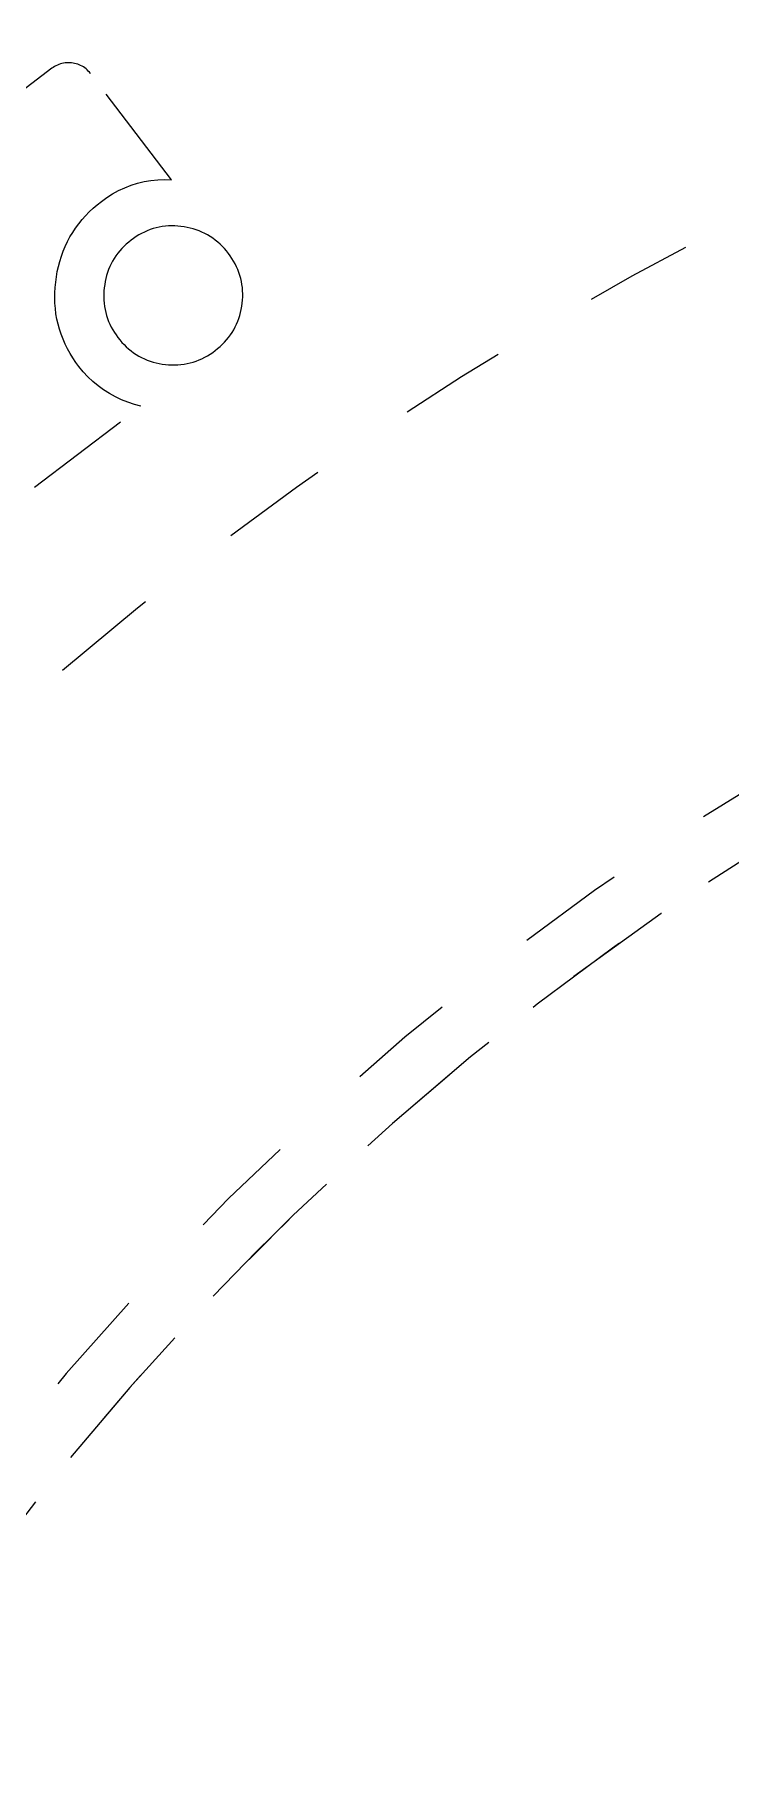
# Model space of a CAD drawing. Header units: millimetres. Extents: x -50460 to 50460, y -35640 to 35640.
# Drawn here: x -33414.56 to -33408.1, y 25858.36 to 25874.41 of the extents above; entities that cross this region are included whole.
import ezdxf

# ---------------------------------------------------------------- set-up
doc = ezdxf.new("R2010")
doc.units = ezdxf.units.MM
doc.linetypes.add('虚线', pattern=[2, 1, -1])
for name, color, linetype, lineweight in [('EB0', 7, 'Continuous', 15), ('尺寸线层', 4, 'Continuous', 18), ('粗实线层_1', 7, 'Continuous', 15), ('细实线层', 3, 'Continuous', 18), ('虚线层', 100, '虚线', 18)]:
    doc.layers.add(name, color=color, linetype=linetype, lineweight=lineweight)

# ---------------------------------------------------------------- blocks, each defined once
blk = doc.blocks.new('*X1021')
at = {"layer": '虚线层', "linetype": '虚线', "lineweight": 18}
for p, q in [((21.9229850769043, 72.18937110900879), (21.9089412689209, 72.18450355529785)), ((21.93731307983398, 72.19332695007324), (21.9229850769043, 72.18937110900879)), ((21.95184898376465, 72.19637489318848), (21.93731307983398, 72.19332695007324)), ((21.9665355682373, 72.19852828979492), (21.95184898376465, 72.19637489318848)), ((21.98131942749023, 72.19979667663574), (21.9665355682373, 72.19852828979492)), ((21.99615097045898, 72.20019912719727), (21.98131942749023, 72.19979667663574)), ((22.01098442077637, 72.19976997375488), (21.99615097045898, 72.20019912719727)), ((22.02578163146973, 72.19855690002441), (22.01098442077637, 72.19976997375488)), ((22.04050445556641, 72.19660186767578), (22.02578163146973, 72.19855690002441)), ((22.05510330200195, 72.19390678405762), (22.04050445556641, 72.19660186767578)), ((22.06953430175781, 72.1904411315918), (22.05510330200195, 72.19390678405762)), ((22.08374214172363, 72.1861686706543), (22.06953430175781, 72.1904411315918)), ((22.09767913818359, 72.18105888366699), (22.08374214172363, 72.1861686706543)), ((21.84447549104516, 72.1482072313811), (19.87050585981342, 70.64451959580401)), ((21.8568058013916, 72.15650177001953), (21.84447479248047, 72.14820671081543)), ((21.84447549104516, 72.1482072313811), (21.84447549104516, 72.1482072313811)), ((21.86928367614746, 72.16452980041504), (21.8568058013916, 72.15650177001953)), ((21.88205909729004, 72.17202186584473), (21.86928367614746, 72.16452980041504)), ((21.89527130126953, 72.17872047424316), (21.88205909729004, 72.17202186584473)), ((21.9089412689209, 72.18450355529785), (21.89527130126953, 72.17872047424316)), ((22.11128044128418, 72.17510604858398), (22.09767913818359, 72.18105888366699)), ((22.12447929382324, 72.16830062866211), (22.11128044128418, 72.17510604858398)), ((22.13721084594727, 72.16064262390137), (22.12447929382324, 72.16830062866211)), ((22.14941215515137, 72.15215873718262), (22.13721084594727, 72.16064262390137)), ((22.16101455688477, 72.14289474487305), (22.14941215515137, 72.15215873718262)), ((22.17195701599121, 72.13290214538574), (22.16101455688477, 72.14289474487305)), ((22.18229675292969, 72.12229347229004), (22.17195701599121, 72.13290214538574)), ((22.19223022460938, 72.11127471923828), (22.18229675292969, 72.12229347229004)), ((22.20195960998535, 72.10005187988281), (22.19223022460938, 72.11127471923828)), ((22.95250152141671, 71.11436775198672), (22.2019592220604, 72.1000510491649)), ((22.2019592220604, 72.1000510491649), (22.2019592220604, 72.1000510491649)), ((22.5205192565918, 71.04096221923828), (22.57929229736328, 71.06414604187012)), ((22.57929229736328, 71.06414604187012), (22.63954162597656, 71.08316230773926)), ((22.63954162597656, 71.08316230773926), (22.70101165771484, 71.09775733947754)), ((22.70101165771484, 71.09775733947754), (22.76333808898926, 71.10807800292969)), ((22.76333808898926, 71.10807800292969), (22.82621765136719, 71.11441993713379)), ((22.82621765136719, 71.11441993713379), (22.88934135437012, 71.11620712280273)), ((22.88934135437012, 71.11620712280273), (22.95250129699707, 71.1143684387207)), ((22.95250152141671, 71.11436775198672), (22.95250152141671, 71.11436775198672)), ((22.26520919799805, 70.88183403015137), (22.3034782409668, 70.91263198852539)), ((22.30347766024352, 70.91263239406908), (22.30347766024352, 70.91263239406908)), ((22.3034782409668, 70.91263198852539), (22.3549861907959, 70.94922256469727)), ((22.3549861907959, 70.94922256469727), (22.40810203552246, 70.98339653015137)), ((22.40810203552246, 70.98339653015137), (22.46338081359863, 71.01400566101074)), ((22.46338081359863, 71.01400566101074), (22.5205192565918, 71.04096221923828)), ((22.09382820129395, 70.70677185058594), (22.12481117248535, 70.74487113952637)), ((22.12481117248535, 70.74487113952637), (22.15746307373047, 70.78157615661621)), ((22.15746307373047, 70.78157615661621), (22.19174003601074, 70.8167610168457)), ((22.19174003601074, 70.8167610168457), (22.22772216796875, 70.85014724731445)), ((22.22772216796875, 70.85014724731445), (22.26520919799805, 70.88183403015137)), ((21.98904228210449, 70.54095077514648), (22.01222801208496, 70.58424377441406)), ((22.01222801208496, 70.58424377441406), (22.03745460510254, 70.62638282775879)), ((22.03745460510254, 70.62638282775879), (22.06467056274414, 70.66726303100586)), ((22.06467056274414, 70.66726303100586), (22.09382820129395, 70.70677185058594)), ((22.62674713134766, 70.5880069732666), (22.60288619995117, 70.57164573669434)), ((22.65132522583008, 70.60326194763184), (22.62674713134766, 70.5880069732666)), ((22.67664909362793, 70.61729431152344), (22.65132522583008, 70.60326194763184)), ((22.70256996154785, 70.63020515441895), (22.67664909362793, 70.61729431152344)), ((22.72902297973633, 70.64195442199707), (22.70256996154785, 70.63020515441895)), ((22.75601959228516, 70.65237426757812), (22.72902297973633, 70.64195442199707)), ((22.78352928161621, 70.6613826751709), (22.75601959228516, 70.65237426757812)), ((22.81144523620605, 70.66904830932617), (22.78352928161621, 70.6613826751709)), ((22.83968162536621, 70.67541885375977), (22.81144523620605, 70.66904830932617)), ((22.8681812286377, 70.68047523498535), (22.83968162536621, 70.67541885375977)), ((22.89689064025879, 70.68418312072754), (22.8681812286377, 70.68047523498535)), ((22.92574310302734, 70.68649291992188), (22.89689064025879, 70.68418312072754)), ((22.95466995239258, 70.68737602233887), (22.92574310302734, 70.68649291992188)), ((22.98361396789551, 70.68693542480469), (22.95466995239258, 70.68737602233887)), ((23.01251792907715, 70.68530464172363), (22.98361396789551, 70.68693542480469)), ((23.04132461547852, 70.68250846862793), (23.01251792907715, 70.68530464172363)), ((23.06998825073242, 70.67850685119629), (23.04132461547852, 70.68250846862793)), ((23.09846115112305, 70.67330741882324), (23.06998825073242, 70.67850685119629)), ((23.1267032623291, 70.66696548461914), (23.09846115112305, 70.67330741882324)), ((23.15467262268066, 70.65951728820801), (23.1267032623291, 70.66696548461914)), ((23.18231201171875, 70.65092468261719), (23.15467262268066, 70.65951728820801)), ((23.20955467224121, 70.64112854003906), (23.18231201171875, 70.65092468261719)), ((23.23627853393555, 70.63001441955566), (23.20955467224121, 70.64112854003906)), ((23.26236534118652, 70.61748504638672), (23.23627853393555, 70.63001441955566)), ((23.28779792785645, 70.6036548614502), (23.26236534118652, 70.61748504638672)), ((23.31258964538574, 70.58870124816895), (23.28779792785645, 70.6036548614502)), ((23.33667755126953, 70.57265663146973), (23.31258964538574, 70.58870124816895)), ((21.93228149414062, 70.40511322021484), (21.94902038574219, 70.4512825012207)), ((21.94902038574219, 70.4512825012207), (21.96795654296875, 70.49659729003906)), ((21.96795654296875, 70.49659729003906), (21.98904228210449, 70.54095077514648)), ((22.45603561401367, 70.43319892883301), (22.43886566162109, 70.40988731384277)), ((22.47419357299805, 70.45573616027832), (22.45603561401367, 70.43319892883301)), ((22.49338150024414, 70.47740745544434), (22.47419357299805, 70.45573616027832)), ((22.51361083984375, 70.49811744689941), (22.49338150024414, 70.47740745544434)), ((22.53484153747559, 70.51777839660645), (22.51361083984375, 70.49811744689941)), ((22.55690574645996, 70.5364933013916), (22.53484153747559, 70.51777839660645)), ((22.57939910888672, 70.55471420288086), (22.55690574645996, 70.5364933013916)), ((22.60288619995117, 70.57164573669434), (22.57939910888672, 70.55471420288086)), ((22.57939956913469, 70.55471482357098), (22.57939956913469, 70.55471482357098)), ((23.35996437072754, 70.55547714233398), (23.33667755126953, 70.57265663146973)), ((23.38241195678711, 70.53720283508301), (23.35996437072754, 70.55547714233398)), ((23.40402412414551, 70.5179328918457), (23.38241195678711, 70.53720283508301)), ((23.42473793029785, 70.49770736694336), (23.40402412414551, 70.5179328918457)), ((23.44441795349121, 70.47650146484375), (23.42473793029785, 70.49770736694336)), ((23.46313667297363, 70.45444107055664), (23.44441795349121, 70.47650146484375)), ((23.48135185241699, 70.43193817138672), (23.46313667297363, 70.45444107055664)), ((23.48135184679995, 70.43193825090202), (23.48135184679995, 70.43193825090202)), ((23.49827194213867, 70.40846061706543), (23.48135185241699, 70.43193817138672)), ((21.88623809814453, 70.2143669128418), (21.89481353759766, 70.26272010803223)), ((21.89481353759766, 70.26272010803223), (21.90531158447266, 70.31069755554199)), ((21.90531158447266, 70.31069755554199), (21.91775321960449, 70.35820579528809)), ((21.91775321960449, 70.35820579528809), (21.93228149414062, 70.40511322021484)), ((22.37095832824707, 70.28246307373047), (22.36100959777832, 70.25529098510742)), ((22.38217926025391, 70.30915260314941), (22.37095832824707, 70.28246307373047)), ((22.39446258544922, 70.33537483215332), (22.38217926025391, 70.30915260314941)), ((22.40792083740234, 70.36099433898926), (22.39446258544922, 70.33537483215332)), ((22.42275238037109, 70.38583755493164), (22.40792083740234, 70.36099433898926)), ((22.43886566162109, 70.40988731384277), (22.42275238037109, 70.38583755493164)), ((23.51462745666504, 70.38460922241211), (23.49827194213867, 70.40846061706543)), ((23.52989196777344, 70.36004638671875), (23.51462745666504, 70.38460922241211)), ((23.54392242431641, 70.33473777770996), (23.52989196777344, 70.36004638671875)), ((23.55678939819336, 70.3088150024414), (23.54392242431641, 70.33473777770996)), ((23.56851005554199, 70.28236389160156), (23.55678939819336, 70.3088150024414)), ((23.57904815673828, 70.25541877746582), (23.56851005554199, 70.28236389160156)), ((21.87220001220703, 70.06779289245605), (21.87495994567871, 70.11683082580566)), ((21.87495994567871, 70.11683082580566), (21.8796215057373, 70.16571235656738)), ((21.8796215057373, 70.16571235656738), (21.88623809814453, 70.2143669128418)), ((22.33028030395508, 70.11410522460938), (22.32741546630859, 70.08530235290527)), ((22.33426284790039, 70.14277267456055), (22.33028030395508, 70.11410522460938)), ((22.33929061889648, 70.17127227783203), (22.33426284790039, 70.14277267456055)), ((22.3453540802002, 70.19957733154297), (22.33929061889648, 70.17127227783203)), ((22.35252380371094, 70.22762680053711), (22.3453540802002, 70.19957733154297)), ((22.36100959777832, 70.25529098510742), (22.35252380371094, 70.22762680053711)), ((23.58832168579102, 70.2280101776123), (23.57904815673828, 70.25541877746582)), ((23.59618949890137, 70.20016860961914), (23.58832168579102, 70.2280101776123)), ((23.60257720947266, 70.17195129394531), (23.59618949890137, 70.20016860961914)), ((23.6075611114502, 70.14344596862793), (23.60257720947266, 70.17195129394531)), ((23.61121940612793, 70.11474418640137), (23.6075611114502, 70.14344596862793)), ((23.61356353759766, 70.08590698242188), (23.61121940612793, 70.11474418640137)), ((21.87138557434082, 70.01868629455566), (21.87220001220703, 70.06779289245605)), ((21.87275695800781, 69.9696044921875), (21.87138557434082, 70.01868629455566)), ((21.87650871276855, 69.9206428527832), (21.87275695800781, 69.9696044921875)), ((22.32579612731934, 70.05640602111816), (22.32550621032715, 70.02746391296387)), ((22.32550621032715, 70.02746391296387), (22.3265209197998, 69.99853515625)), ((22.32741546630859, 70.08530235290527), (22.32579612731934, 70.05640602111816)), ((22.3265209197998, 69.99853515625), (22.32881355285645, 69.96967887878418)), ((22.32881355285645, 69.96967887878418), (22.33242797851562, 69.94096374511719)), ((22.33242797851562, 69.94096374511719), (22.3374080657959, 69.9124526977539)), ((23.60137748718262, 69.9131851196289), (23.60640144348145, 69.94167900085449)), ((23.60640144348145, 69.94167900085449), (23.61023712158203, 69.9703598022461)), ((23.61023712158203, 69.9703598022461), (23.61289978027344, 69.9991683959961)), ((23.61289978027344, 69.9991683959961), (23.61436653137207, 70.02806282043457)), ((23.61460113525391, 70.05699348449707), (23.61356353759766, 70.08590698242188)), ((23.61436653137207, 70.02806282043457), (23.61460113525391, 70.05699348449707)), ((21.88259315490723, 69.87190437316895), (21.87650871276855, 69.9206428527832)), ((21.89093589782715, 69.8234977722168), (21.88259315490723, 69.87190437316895)), ((21.90163803100586, 69.77556991577148), (21.89093589782715, 69.8234977722168)), ((22.3374080657959, 69.9124526977539), (22.34373664855957, 69.88420677185059)), ((22.34373664855957, 69.88420677185059), (22.35137367248535, 69.85628318786621)), ((22.35137367248535, 69.85628318786621), (22.36032485961914, 69.8287582397461)), ((22.36032485961914, 69.8287582397461), (22.37062072753906, 69.80171203613281)), ((22.37062072753906, 69.80171203613281), (22.38222503662109, 69.77519416809082)), ((23.55781745910645, 69.7755298614502), (23.56897735595703, 69.80221748352051)), ((23.56897735595703, 69.80221748352051), (23.57884407043457, 69.82942390441895)), ((23.57884407043457, 69.82942390441895), (23.58756637573242, 69.85701560974121)), ((23.58756637573242, 69.85701560974121), (23.5951042175293, 69.88494491577148)), ((23.5951042175293, 69.88494491577148), (23.60137748718262, 69.9131851196289)), ((21.91483688354492, 69.7282772064209), (21.90163803100586, 69.77556991577148)), ((21.93037796020508, 69.68168640136719), (21.91483688354492, 69.7282772064209)), ((21.94797134399414, 69.63582992553711), (21.93037796020508, 69.68168640136719)), ((21.96754455566406, 69.59079360961914), (21.94797134399414, 69.63582992553711)), ((22.38222503662109, 69.77519416809082), (22.39504623413086, 69.74923515319824)), ((22.39504623413086, 69.74923515319824), (22.40906143188477, 69.72390365600586)), ((22.40906143188477, 69.72390365600586), (22.42430305480957, 69.69931030273438)), ((22.42430305480957, 69.69931030273438), (22.44061851501465, 69.6754207611084)), ((22.44061851501465, 69.6754207611084), (22.45749092102051, 69.65189552307129)), ((22.45749067542783, 69.65189486695454), (22.45749067542783, 69.65189486695454)), ((22.45749092102051, 69.65189552307129), (22.47556114196777, 69.62926864624023)), ((22.47556114196777, 69.62926864624023), (22.49419784545898, 69.60714721679688)), ((23.4454402923584, 69.60806846618652), (23.46467590332031, 69.62970352172852)), ((23.46467590332031, 69.62970352172852), (23.48301124572754, 69.65208435058594)), ((23.48301124572754, 69.65208435058594), (23.50026702880859, 69.67529296875)), ((23.50026702880859, 69.67529296875), (23.51635551452637, 69.6993350982666)), ((23.51635551452637, 69.6993350982666), (23.53134727478027, 69.72409439086914)), ((23.53134727478027, 69.72409439086914), (23.54523086547852, 69.74948501586914)), ((23.54523086547852, 69.74948501586914), (23.55781745910645, 69.7755298614502)), ((21.98918342590332, 69.54670333862305), (21.96754455566406, 69.59079360961914)), ((22.01294326782227, 69.50370979309082), (21.98918342590332, 69.54670333862305)), ((22.0388355255127, 69.46199989318848), (22.01294326782227, 69.50370979309082)), ((22.06656074523926, 69.4214916229248), (22.0388355255127, 69.46199989318848)), ((22.49419784545898, 69.60714721679688), (22.513916015625, 69.58599090576172)), ((22.513916015625, 69.58599090576172), (22.53473091125488, 69.56586837768555)), ((22.53473091125488, 69.56586837768555), (22.5563793182373, 69.54663848876953)), ((22.5563793182373, 69.54663848876953), (22.57877159118652, 69.52830696105957)), ((22.57877159118652, 69.52830696105957), (22.60197448730469, 69.51101684570312)), ((22.60197448730469, 69.51101684570312), (22.62600898742676, 69.4948902130127)), ((22.62600898742676, 69.4948902130127), (22.65082168579102, 69.4799861907959)), ((22.65082168579102, 69.4799861907959), (22.67635536193848, 69.46634864807129)), ((22.67635536193848, 69.46634864807129), (22.70252990722656, 69.45400428771973)), ((23.23618698120117, 69.45551300048828), (23.2620964050293, 69.46844863891602)), ((23.2620964050293, 69.46844863891602), (23.28742790222168, 69.48245620727539)), ((23.28742790222168, 69.48245620727539), (23.31203269958496, 69.49766159057617)), ((23.31203269958496, 69.49766159057617), (23.3359260559082, 69.51396942138672)), ((23.3359260559082, 69.51396942138672), (23.35944366455078, 69.53085327148438)), ((23.35944295309309, 69.5308536522025), (23.35944295309309, 69.5308536522025)), ((23.35944366455078, 69.53085327148438), (23.3820629119873, 69.54891777038574)), ((23.3820629119873, 69.54891777038574), (23.40417671203613, 69.56754875183105)), ((23.40417671203613, 69.56754875183105), (23.42532539367676, 69.58726119995117)), ((23.42532539367676, 69.58726119995117), (23.4454402923584, 69.60806846618652)), ((22.09523391723633, 69.38161277770996), (22.06656074523926, 69.4214916229248)), ((22.13530921936035, 69.33268928527832), (22.09523391723633, 69.38161277770996)), ((22.09523471014109, 69.38161287129333), (22.09523471014109, 69.38161287129333)), ((22.17803573608398, 69.28611183166504), (22.13530921936035, 69.33268928527832)), ((22.70252990722656, 69.45400428771973), (22.72927093505859, 69.44294357299805)), ((22.72927093505859, 69.44294357299805), (22.75648307800293, 69.43307876586914)), ((22.75648307800293, 69.43307876586914), (22.78408241271973, 69.42434120178223)), ((22.78408241271973, 69.42434120178223), (22.81203269958496, 69.41683769226074)), ((22.81203269958496, 69.41683769226074), (22.84030532836914, 69.41070556640625)), ((22.84030532836914, 69.41070556640625), (22.86883926391602, 69.40585517883301)), ((22.86883926391602, 69.40585517883301), (22.89754486083984, 69.40207099914551)), ((22.89754486083984, 69.40207099914551), (22.92636108398438, 69.39935111999512)), ((22.92636108398438, 69.39935111999512), (22.95525550842285, 69.39790725708008)), ((22.95525550842285, 69.39790725708008), (22.98418998718262, 69.39784622192383)), ((22.98418998718262, 69.39784622192383), (23.01311683654785, 69.39900970458984)), ((23.01311683654785, 69.39900970458984), (23.04197883605957, 69.40129280090332)), ((23.04197883605957, 69.40129280090332), (23.07068824768066, 69.40489387512207)), ((23.07068824768066, 69.40489387512207), (23.09916114807129, 69.41002655029297)), ((23.09916114807129, 69.41002655029297), (23.12736129760742, 69.41657066345215)), ((23.12736129760742, 69.41657066345215), (23.15526390075684, 69.4243049621582)), ((23.15526390075684, 69.4243049621582), (23.18277359008789, 69.43328857421875)), ((23.18277359008789, 69.43328857421875), (23.20975875854492, 69.44371223449707)), ((23.20975875854492, 69.44371223449707), (23.23618698120117, 69.45551300048828)), ((22.22416305541992, 69.24283027648926), (22.17803573608398, 69.28611183166504)), ((22.27310180664062, 69.20278930664062), (22.22416305541992, 69.24283027648926)), ((22.32460784912109, 69.16611289978027), (22.27310180664062, 69.20278930664062)), ((22.3782958984375, 69.1327018737793), (22.32460784912109, 69.16611289978027)), ((21.68395488367241, 68.26360853289953), (22.67050585981633, 69.01501851120702)), ((22.43377876281738, 69.10237503051758), (22.3782958984375, 69.1327018737793)), ((22.49083137512207, 69.07511520385742), (22.43377876281738, 69.10237503051758)), ((22.5494327545166, 69.05134391784668), (22.49083137512207, 69.07511520385742)), ((22.6094856262207, 69.03159523010254), (22.5494327545166, 69.05134391784668)), ((22.67050552368164, 69.01501846313477), (22.6094856262207, 69.03159523010254)), ((22.67050585981633, 69.01501851120702), (22.67050585981633, 69.01501851120702)), ((21.68395488367241, 68.26360853289953), (21.68395488367241, 68.26360853289953))]:
    blk.add_line(p, q, dxfattribs=at)
for radius, start, end in [(42.50000000000001, 109.7499227956491, 180.0000198478492), (40, 0, 180.0000198478428), (40.00000000000001, 91.41506491663665, 180.0000198478558), (31.65000000000002, 74.38802262970384, 180.0000198478344), (27.00000000000004, 27.26604445060329, 180.0000198477132), (26.46977493752543, 0, 180.0000198478428), (26.46977493752543, 24.94751714878105, 180.0000198475872), (15, 0, 180.0000198478427)]:
    blk.add_arc((42.5, 42.5), radius, start, end, dxfattribs=at)
blk = doc.blocks.new('*X1017')
at = {"layer": '粗实线层_1'}
blk.add_blockref('*X1021', (8.5, -42.5), dxfattribs=at)
blk = doc.blocks.new('*X947')
at = {"layer": 'EB0'}
blk.add_blockref('*X1017', (774.9999999998981, 212.499999999658), dxfattribs=at)
blk = doc.blocks.new('*X805')
at = {"layer": '细实线层'}
blk.add_blockref('*X947', (-1514.999999999964, 4854.999528203363), dxfattribs=at)

msp = doc.modelspace()

# ---------------------------------------------------------------- block references
at = {"layer": '尺寸线层'}
msp.add_blockref('*X805', (-32704.74217485111, 20776.94507927555), dxfattribs=at)

doc.saveas('drawing.dxf')
